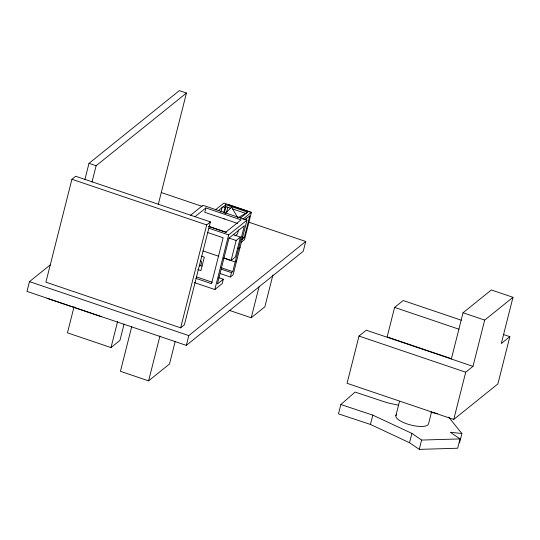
<?xml version="1.0" encoding="UTF-8"?>
<svg xmlns="http://www.w3.org/2000/svg" width="540" height="540" viewBox="0 0 540 540"><rect width="100%" height="100%" fill="white"/><g stroke="black" fill="none" stroke-linecap="round" stroke-linejoin="round"><path stroke-width="0.81" d="M50.497 264.708L29.471 281.63L27 291.404L186.32 345.377L303.25 251.249L305.721 241.475L248.366 222.041M71.928 179.253L45.887 282.177L180.644 327.834L184.376 324.83L210.418 221.906L75.661 176.249L71.928 179.253L206.692 224.91L210.418 221.906M84.861 179.672L88.999 163.343L179.334 90.619L186.455 93.029L158.362 204.073M91.989 182.088L96.12 165.753L186.455 93.029M74.061 306.74L67.46 332.836L111.004 347.585L119.948 340.382L124.079 324.081M111.004 347.585L117.605 321.496M131.78 326.464L120.433 371.311L148.595 380.849L169.493 364.034L175.264 341.199M148.595 380.849L159.948 336.008M208.521 226.402L225.727 232.227L241.076 219.868L205.888 207.947L204.782 212.321L237.627 223.445M180.644 327.834L206.692 224.91M186.32 345.377L188.791 335.603L305.721 241.475M220.874 212.179L222.102 207.32M223.83 212.301L225.747 204.714L247.739 212.159L240.428 218.045M224.329 213.185L225.97 206.705L230.681 208.305M226.422 212.787L227.853 207.124M194.413 282.609L214.839 289.528L228.663 234.893L246.935 220.185L202.952 205.281L190.553 215.264M220.185 273.544L230.391 277L231.498 272.632L232.754 271.62L244.364 225.734L229.014 238.086L217.404 283.979L223.297 279.234L218.585 277.634M223.297 279.234L222.19 283.601L214.839 289.528M238.559 229.81L237.553 233.793L234.947 235.886M223.972 258.026L231.107 260.449L236.156 240.509L240.442 237.053L233.3 234.637M240.442 237.053L235.393 256.993L231.107 260.449M245.822 219.746L246.226 218.133M246.935 220.185L233.111 274.813L230.391 277M241.832 239.638L244.269 237.674L249.797 215.825L244.924 219.746M215.426 209.878L223.911 203.047L251.404 212.355L244.492 239.672L241.225 242.298M229.115 310.291L251.222 317.776L259.058 286.794M272.909 274.995L264.863 306.794L251.222 317.776M398.419 405.196L387.052 402.685L355.097 392.087L340.848 404.534L338.486 413.849L370.44 424.447L409.529 442.719L419.263 449.381L457.67 448.227L460.026 438.912L450.293 432.25L461.902 433.512L459.547 442.827M451.346 359.006L463.05 312.761L491.36 289.966L513 297.304L484.69 320.092L472.986 366.336L366.296 330.19L359.012 336.056L347.058 383.306L453.749 419.452L497.887 383.913L509.848 336.663L503.476 334.51M461.275 320.213L403.151 300.524L394.605 307.402L387.139 336.899L451.521 358.715M370.44 424.447L372.803 415.132L340.848 404.534M395.861 415.746L399.512 401.315M409.529 442.719L411.885 433.404L372.803 415.132M419.263 449.381L421.619 440.066L411.885 433.404M431.615 411.743L428.571 423.765A16.841 5.454 14.2 0 1 409.124 424.568A16.841 5.454 14.2 0 1 396.671 414.49M453.749 419.452L465.71 372.202L472.986 366.336M513 297.304L501.296 343.548L509.848 336.663M225.248 213.556L231.579 207.083L237.715 217.681M195.014 216.702L205.888 207.947M218.437 210.593L225.747 204.714M225.97 206.705L225.059 207.441L222.993 206.746M242.919 219.186L251.404 212.355M240.023 247.496L238.559 248.677L237.175 248.204M236.662 260.786L235.197 261.968L223.871 258.127M238.356 217.579L247.739 212.159M223.891 218.794L224.35 218.95M421.619 440.066L460.026 438.912M437.434 413.532L430.886 412.364M228.467 204.694L250.466 212.146M232.254 208.838L246.388 213.624M88.999 163.343L96.12 165.753M161.534 192.625L202.163 206.388M242.204 236.979L244.269 237.674M208.575 226.26L226.557 232.355M463.05 312.761L484.69 320.092M209.027 228.245L228.663 234.893M229.014 238.086L236.156 240.509M207.515 232.477L223.155 237.776L211.545 283.662L195.905 278.37M394.605 307.402L458.987 329.211M203.155 250.979L218.788 256.271M201.515 256.216L204.309 257.162L200.914 270.594L197.782 269.534M220.975 267.631L232.754 271.62M221.285 269.17L231.498 272.632M199.726 265.288L202.068 266.085M196.587 276.925L212.227 282.224M359.012 336.056L465.71 372.202M29.471 281.63L188.791 335.603M46.967 298.269L101.669 316.805M448.673 417.15L461.902 433.512M200.873 260.55A4.226 3.881 51.2 0 1 199.571 266.058"/></g></svg>
